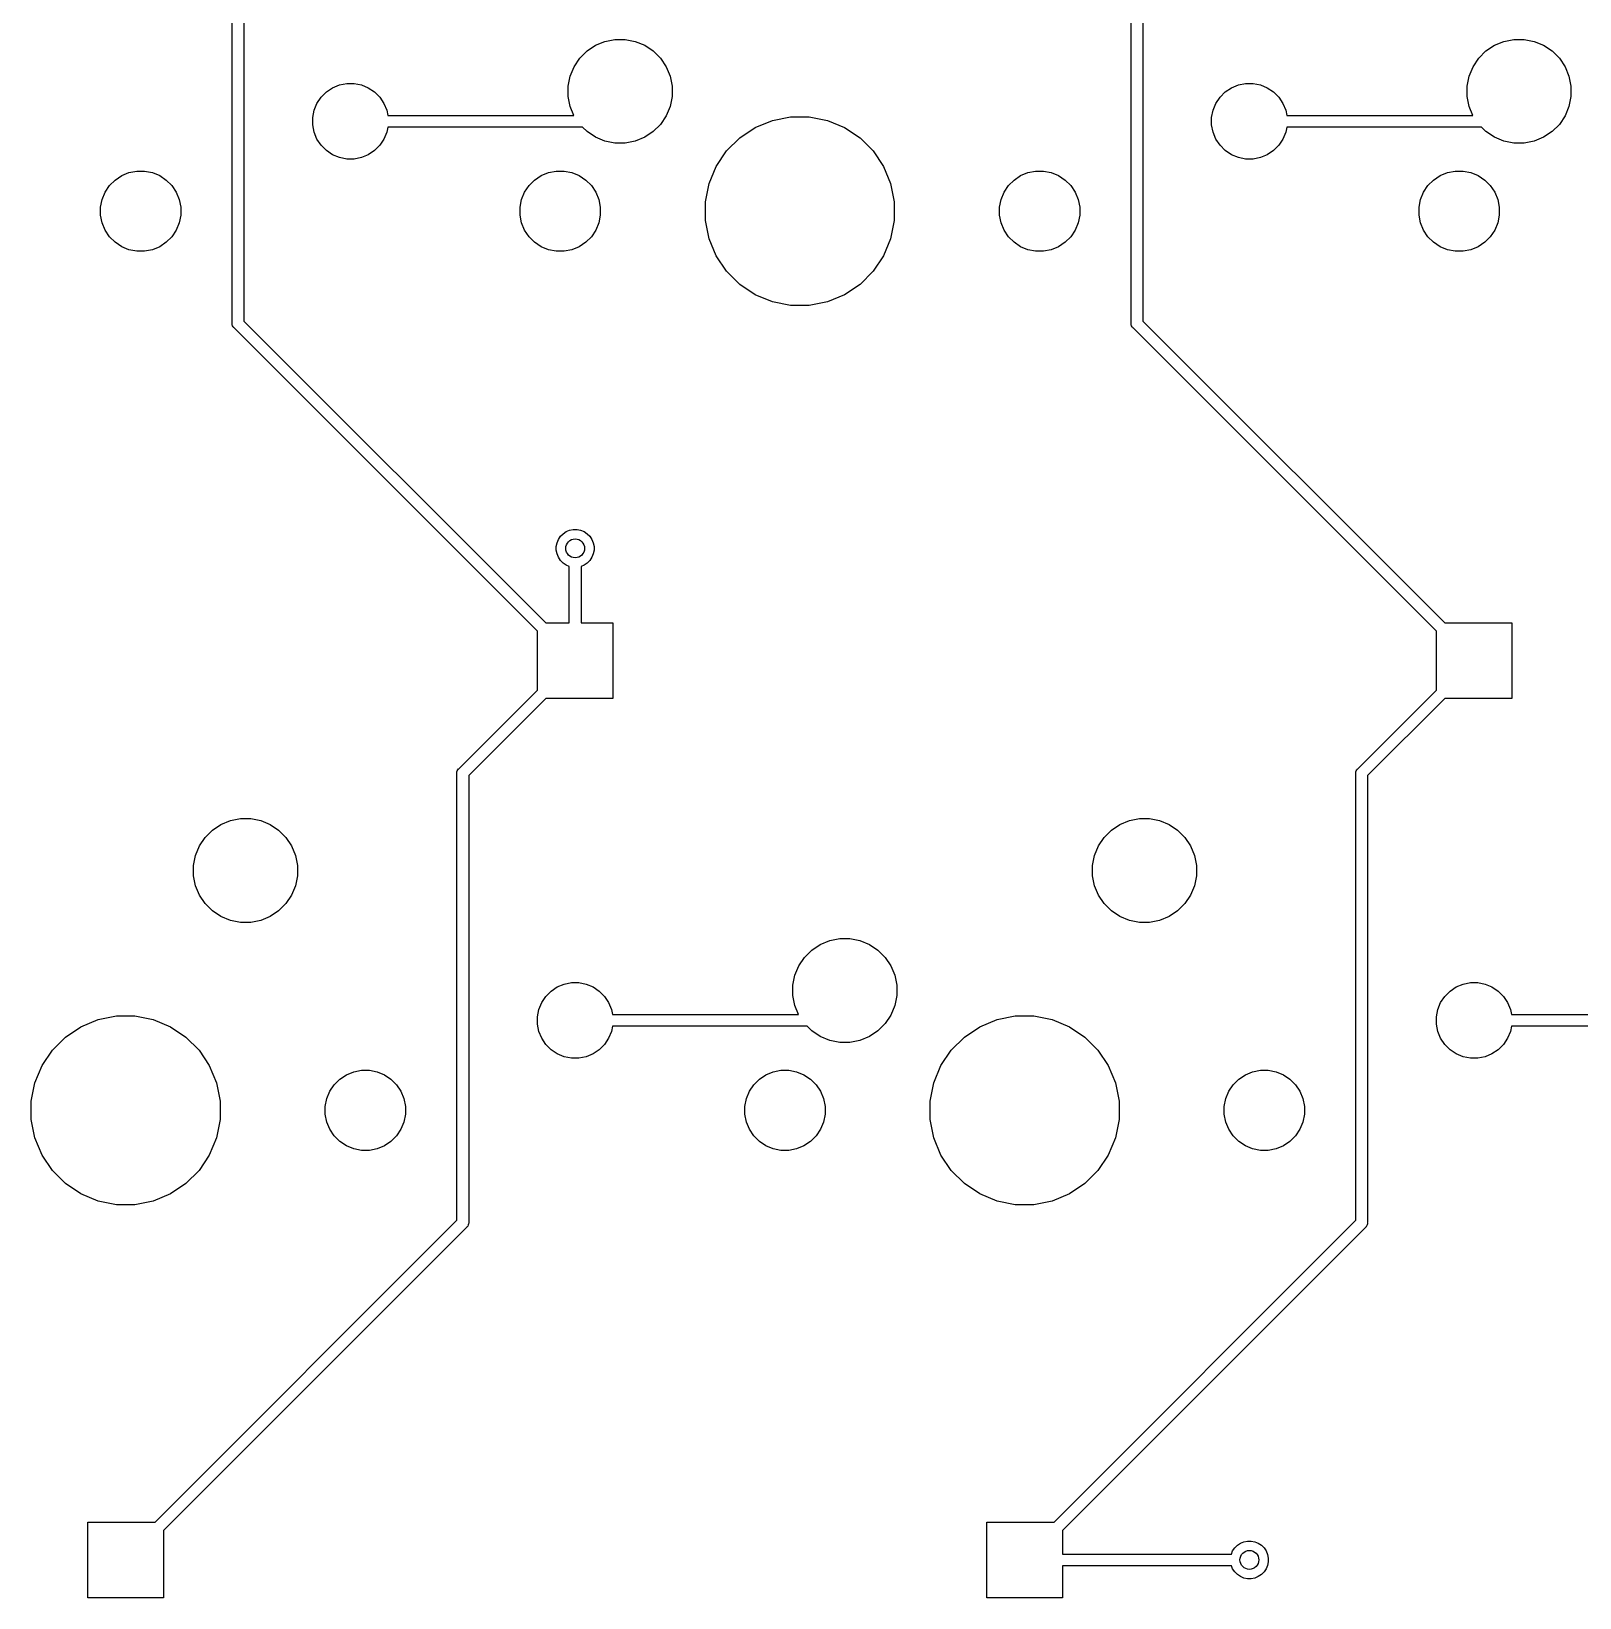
# Model space of a CAD drawing. Extents: x 0.4 to 33.6, y -21.6 to -0.4.
# Drawn here: x 6.109 to 7.401, y -4.063 to -2.756 of the extents above; entities that cross this region are included whole.
import ezdxf

# ---------------------------------------------------------------- set-up
doc = ezdxf.new("R2010")
doc.units = 0
doc.header["$MEASUREMENT"] = 0
doc.layers.add('BLACK', color=7, linetype='CONTINUOUS')

msp = doc.modelspace()

# ---------------------------------------------------------------- linework, layer by layer
at = {"layer": 'BLACK', "linetype": 'CONTINUOUS'}
for p, q in [((6.27633, -2.99976), (6.27633, -2.62524)), ((7.02633, -2.99976), (7.02633, -2.62524)), ((6.28617, -2.62704), (6.28617, -2.99796)), ((7.03617, -2.62704), (7.03617, -2.99796)), ((6.57239, -2.77261), (6.57949, -2.76787)), ((6.57949, -2.76787), (6.58737, -2.76461)), ((6.58737, -2.76461), (6.59573, -2.76294)), ((6.59573, -2.76294), (6.60427, -2.76294)), ((6.60427, -2.76294), (6.61263, -2.76461)), ((6.61263, -2.76461), (6.62051, -2.76787)), ((6.62051, -2.76787), (6.62761, -2.77261)), ((7.32239, -2.77261), (7.32949, -2.76787)), ((7.32949, -2.76787), (7.33737, -2.76461)), ((7.33737, -2.76461), (7.34573, -2.76294)), ((7.34573, -2.76294), (7.35427, -2.76294)), ((7.35427, -2.76294), (7.36263, -2.76461)), ((7.36263, -2.76461), (7.37051, -2.76787)), ((7.37051, -2.76787), (7.37761, -2.77261)), ((6.56162, -2.78574), (6.56636, -2.77864)), ((6.56636, -2.77864), (6.57239, -2.77261)), ((6.62761, -2.77261), (6.63364, -2.77864)), ((6.63364, -2.77864), (6.63838, -2.78574)), ((7.31162, -2.78574), (7.31636, -2.77864)), ((7.31636, -2.77864), (7.32239, -2.77261)), ((7.37761, -2.77261), (7.38364, -2.77864)), ((7.38364, -2.77864), (7.38838, -2.78574)), ((6.55669, -2.80198), (6.55836, -2.79362)), ((6.55836, -2.79362), (6.56162, -2.78574)), ((6.63838, -2.78574), (6.64164, -2.79362)), ((6.64164, -2.79362), (6.64331, -2.80198)), ((7.30669, -2.80198), (7.30836, -2.79362)), ((7.30836, -2.79362), (7.31162, -2.78574)), ((7.38838, -2.78574), (7.39164, -2.79362)), ((7.39164, -2.79362), (7.39331, -2.80198)), ((6.35054, -2.81117), (6.35492, -2.80679)), ((6.35492, -2.80679), (6.36008, -2.80334)), ((6.36008, -2.80334), (6.36581, -2.80096)), ((6.36581, -2.80096), (6.3719, -2.79975)), ((6.3719, -2.79975), (6.3781, -2.79975)), ((6.3781, -2.79975), (6.38419, -2.80096)), ((6.38419, -2.80096), (6.38992, -2.80334)), ((6.38992, -2.80334), (6.39508, -2.80679)), ((6.39508, -2.80679), (6.39946, -2.81117)), ((6.55669, -2.81052), (6.55669, -2.80198)), ((6.64331, -2.80198), (6.64331, -2.81052)), ((7.10054, -2.81117), (7.10492, -2.80679)), ((7.10492, -2.80679), (7.11008, -2.80334)), ((7.11008, -2.80334), (7.11581, -2.80096)), ((7.11581, -2.80096), (7.1219, -2.79975)), ((7.1219, -2.79975), (7.1281, -2.79975)), ((7.1281, -2.79975), (7.13419, -2.80096)), ((7.13419, -2.80096), (7.13992, -2.80334)), ((7.13992, -2.80334), (7.14508, -2.80679)), ((7.14508, -2.80679), (7.14946, -2.81117)), ((7.30669, -2.81052), (7.30669, -2.80198)), ((7.39331, -2.80198), (7.39331, -2.81052)), ((6.34471, -2.82206), (6.34709, -2.81633)), ((6.34709, -2.81633), (6.35054, -2.81117)), ((6.39946, -2.81117), (6.40291, -2.81633)), ((6.40291, -2.81633), (6.40529, -2.82206)), ((6.55836, -2.81888), (6.55669, -2.81052)), ((6.56144, -2.82633), (6.55836, -2.81888)), ((6.64164, -2.81888), (6.63838, -2.82676)), ((6.64331, -2.81052), (6.64164, -2.81888)), ((7.09471, -2.82206), (7.09709, -2.81633)), ((7.09709, -2.81633), (7.10054, -2.81117)), ((7.14946, -2.81117), (7.15291, -2.81633)), ((7.15291, -2.81633), (7.15529, -2.82206)), ((7.30836, -2.81888), (7.30669, -2.81052)), ((7.31144, -2.82633), (7.30836, -2.81888)), ((7.39164, -2.81888), (7.38838, -2.82676)), ((7.39331, -2.81052), (7.39164, -2.81888)), ((6.3435, -2.82815), (6.34471, -2.82206)), ((6.3435, -2.83435), (6.3435, -2.82815)), ((6.34471, -2.84044), (6.3435, -2.83435)), ((6.40529, -2.82206), (6.40613, -2.82633)), ((6.40613, -2.82633), (6.56144, -2.82633)), ((6.63364, -2.83386), (6.62761, -2.83989)), ((6.63838, -2.82676), (6.63364, -2.83386)), ((6.7127, -2.83647), (6.72703, -2.83054)), ((6.72703, -2.83054), (6.74224, -2.82751)), ((6.74224, -2.82751), (6.75776, -2.82751)), ((6.75776, -2.82751), (6.77297, -2.83054)), ((6.77297, -2.83054), (6.7873, -2.83647)), ((7.0935, -2.82815), (7.09471, -2.82206)), ((7.0935, -2.83435), (7.0935, -2.82815)), ((7.09471, -2.84044), (7.0935, -2.83435)), ((7.15529, -2.82206), (7.15613, -2.82633)), ((7.15613, -2.82633), (7.31144, -2.82633)), ((7.38364, -2.83386), (7.37761, -2.83989)), ((7.38838, -2.82676), (7.38364, -2.83386)), ((6.34709, -2.84617), (6.34471, -2.84044)), ((6.35054, -2.85133), (6.34709, -2.84617)), ((6.40291, -2.84617), (6.39946, -2.85133)), ((6.40529, -2.84044), (6.40291, -2.84617)), ((6.40613, -2.83617), (6.40529, -2.84044)), ((6.56868, -2.83617), (6.40613, -2.83617)), ((6.57239, -2.83989), (6.56868, -2.83617)), ((6.57949, -2.84463), (6.57239, -2.83989)), ((6.58737, -2.84789), (6.57949, -2.84463)), ((6.59573, -2.84956), (6.58737, -2.84789)), ((6.61263, -2.84789), (6.60427, -2.84956)), ((6.62051, -2.84463), (6.61263, -2.84789)), ((6.62761, -2.83989), (6.62051, -2.84463)), ((6.68884, -2.85606), (6.69981, -2.84509)), ((6.69981, -2.84509), (6.7127, -2.83647)), ((6.7873, -2.83647), (6.80019, -2.84509)), ((6.80019, -2.84509), (6.81116, -2.85606)), ((7.09709, -2.84617), (7.09471, -2.84044)), ((7.10054, -2.85133), (7.09709, -2.84617)), ((7.15291, -2.84617), (7.14946, -2.85133)), ((7.15529, -2.84044), (7.15291, -2.84617)), ((7.15613, -2.83617), (7.15529, -2.84044)), ((7.31868, -2.83617), (7.15613, -2.83617)), ((7.32239, -2.83989), (7.31868, -2.83617)), ((7.32949, -2.84463), (7.32239, -2.83989)), ((7.33737, -2.84789), (7.32949, -2.84463)), ((7.34573, -2.84956), (7.33737, -2.84789)), ((7.36263, -2.84789), (7.35427, -2.84956)), ((7.37051, -2.84463), (7.36263, -2.84789)), ((7.37761, -2.83989), (7.37051, -2.84463)), ((6.35492, -2.85571), (6.35054, -2.85133)), ((6.36008, -2.85916), (6.35492, -2.85571)), ((6.36581, -2.86154), (6.36008, -2.85916)), ((6.38992, -2.85916), (6.38419, -2.86154)), ((6.39508, -2.85571), (6.38992, -2.85916)), ((6.39946, -2.85133), (6.39508, -2.85571)), ((6.60427, -2.84956), (6.59573, -2.84956)), ((6.68022, -2.86895), (6.68884, -2.85606)), ((6.81116, -2.85606), (6.81978, -2.86895)), ((7.10492, -2.85571), (7.10054, -2.85133)), ((7.11008, -2.85916), (7.10492, -2.85571)), ((7.11581, -2.86154), (7.11008, -2.85916)), ((7.13992, -2.85916), (7.13419, -2.86154)), ((7.14508, -2.85571), (7.13992, -2.85916)), ((7.14946, -2.85133), (7.14508, -2.85571)), ((7.35427, -2.84956), (7.34573, -2.84956)), ((6.18415, -2.87659), (6.19024, -2.87407)), ((6.19024, -2.87407), (6.1967, -2.87279)), ((6.1967, -2.87279), (6.2033, -2.87279)), ((6.2033, -2.87279), (6.20976, -2.87407)), ((6.20976, -2.87407), (6.21585, -2.87659)), ((6.3719, -2.86275), (6.36581, -2.86154)), ((6.3781, -2.86275), (6.3719, -2.86275)), ((6.38419, -2.86154), (6.3781, -2.86275)), ((6.53415, -2.87659), (6.54024, -2.87407)), ((6.54024, -2.87407), (6.5467, -2.87279)), ((6.5467, -2.87279), (6.5533, -2.87279)), ((6.5533, -2.87279), (6.55976, -2.87407)), ((6.55976, -2.87407), (6.56585, -2.87659)), ((6.67429, -2.88328), (6.68022, -2.86895)), ((6.81978, -2.86895), (6.82571, -2.88328)), ((6.93415, -2.87659), (6.94024, -2.87407)), ((6.94024, -2.87407), (6.9467, -2.87279)), ((6.9467, -2.87279), (6.9533, -2.87279)), ((6.9533, -2.87279), (6.95976, -2.87407)), ((6.95976, -2.87407), (6.96585, -2.87659)), ((7.1219, -2.86275), (7.11581, -2.86154)), ((7.1281, -2.86275), (7.1219, -2.86275)), ((7.13419, -2.86154), (7.1281, -2.86275)), ((7.28415, -2.87659), (7.29024, -2.87407)), ((7.29024, -2.87407), (7.2967, -2.87279)), ((7.2967, -2.87279), (7.3033, -2.87279)), ((7.3033, -2.87279), (7.30976, -2.87407)), ((7.30976, -2.87407), (7.31585, -2.87659)), ((6.17034, -2.8904), (6.17401, -2.88492)), ((6.17401, -2.88492), (6.17867, -2.88026)), ((6.17867, -2.88026), (6.18415, -2.87659)), ((6.21585, -2.87659), (6.22133, -2.88026)), ((6.22133, -2.88026), (6.22599, -2.88492)), ((6.22599, -2.88492), (6.22966, -2.8904)), ((6.52034, -2.8904), (6.52401, -2.88492)), ((6.52401, -2.88492), (6.52867, -2.88026)), ((6.52867, -2.88026), (6.53415, -2.87659)), ((6.56585, -2.87659), (6.57133, -2.88026)), ((6.57133, -2.88026), (6.57599, -2.88492)), ((6.57599, -2.88492), (6.57966, -2.8904)), ((6.67126, -2.89849), (6.67429, -2.88328)), ((6.82571, -2.88328), (6.82874, -2.89849)), ((6.92034, -2.8904), (6.92401, -2.88492)), ((6.92401, -2.88492), (6.92867, -2.88026)), ((6.92867, -2.88026), (6.93415, -2.87659)), ((6.96585, -2.87659), (6.97133, -2.88026)), ((6.97133, -2.88026), (6.97599, -2.88492)), ((6.97599, -2.88492), (6.97966, -2.8904)), ((7.27034, -2.8904), (7.27401, -2.88492)), ((7.27401, -2.88492), (7.27867, -2.88026)), ((7.27867, -2.88026), (7.28415, -2.87659)), ((7.31585, -2.87659), (7.32133, -2.88026)), ((7.32133, -2.88026), (7.32599, -2.88492)), ((7.32599, -2.88492), (7.32966, -2.8904)), ((6.16654, -2.90295), (6.16782, -2.89649)), ((6.16782, -2.89649), (6.17034, -2.8904)), ((6.22966, -2.8904), (6.23218, -2.89649)), ((6.23218, -2.89649), (6.23346, -2.90295)), ((6.51654, -2.90295), (6.51782, -2.89649)), ((6.51782, -2.89649), (6.52034, -2.8904)), ((6.57966, -2.8904), (6.58218, -2.89649)), ((6.58218, -2.89649), (6.58346, -2.90295)), ((6.67126, -2.91401), (6.67126, -2.89849)), ((6.82874, -2.89849), (6.82874, -2.91401)), ((6.91654, -2.90295), (6.91782, -2.89649)), ((6.91782, -2.89649), (6.92034, -2.8904)), ((6.97966, -2.8904), (6.98218, -2.89649)), ((6.98218, -2.89649), (6.98346, -2.90295)), ((7.26654, -2.90295), (7.26782, -2.89649)), ((7.26782, -2.89649), (7.27034, -2.8904)), ((7.32966, -2.8904), (7.33218, -2.89649)), ((7.33218, -2.89649), (7.33346, -2.90295)), ((6.16654, -2.90955), (6.16654, -2.90295)), ((6.16782, -2.91601), (6.16654, -2.90955)), ((6.23346, -2.90955), (6.23218, -2.91601)), ((6.23346, -2.90295), (6.23346, -2.90955)), ((6.51654, -2.90955), (6.51654, -2.90295)), ((6.51782, -2.91601), (6.51654, -2.90955)), ((6.58346, -2.90955), (6.58218, -2.91601)), ((6.58346, -2.90295), (6.58346, -2.90955)), ((6.91654, -2.90955), (6.91654, -2.90295)), ((6.91782, -2.91601), (6.91654, -2.90955)), ((6.98346, -2.90955), (6.98218, -2.91601)), ((6.98346, -2.90295), (6.98346, -2.90955)), ((7.26654, -2.90955), (7.26654, -2.90295)), ((7.26782, -2.91601), (7.26654, -2.90955)), ((7.33346, -2.90955), (7.33218, -2.91601)), ((7.33346, -2.90295), (7.33346, -2.90955)), ((6.17034, -2.9221), (6.16782, -2.91601)), ((6.17401, -2.92758), (6.17034, -2.9221)), ((6.22966, -2.9221), (6.22599, -2.92758)), ((6.23218, -2.91601), (6.22966, -2.9221)), ((6.52034, -2.9221), (6.51782, -2.91601)), ((6.52401, -2.92758), (6.52034, -2.9221)), ((6.57966, -2.9221), (6.57599, -2.92758)), ((6.58218, -2.91601), (6.57966, -2.9221)), ((6.67429, -2.92922), (6.67126, -2.91401)), ((6.82874, -2.91401), (6.82571, -2.92922)), ((6.92034, -2.9221), (6.91782, -2.91601)), ((6.92401, -2.92758), (6.92034, -2.9221)), ((6.97966, -2.9221), (6.97599, -2.92758)), ((6.98218, -2.91601), (6.97966, -2.9221)), ((7.27034, -2.9221), (7.26782, -2.91601)), ((7.27401, -2.92758), (7.27034, -2.9221)), ((7.32966, -2.9221), (7.32599, -2.92758)), ((7.33218, -2.91601), (7.32966, -2.9221)), ((6.17867, -2.93224), (6.17401, -2.92758)), ((6.18415, -2.93591), (6.17867, -2.93224)), ((6.19024, -2.93843), (6.18415, -2.93591)), ((6.1967, -2.93971), (6.19024, -2.93843)), ((6.20976, -2.93843), (6.2033, -2.93971)), ((6.21585, -2.93591), (6.20976, -2.93843)), ((6.22133, -2.93224), (6.21585, -2.93591)), ((6.22599, -2.92758), (6.22133, -2.93224)), ((6.52867, -2.93224), (6.52401, -2.92758)), ((6.53415, -2.93591), (6.52867, -2.93224)), ((6.54024, -2.93843), (6.53415, -2.93591)), ((6.5467, -2.93971), (6.54024, -2.93843)), ((6.55976, -2.93843), (6.5533, -2.93971)), ((6.56585, -2.93591), (6.55976, -2.93843)), ((6.57133, -2.93224), (6.56585, -2.93591)), ((6.57599, -2.92758), (6.57133, -2.93224)), ((6.68022, -2.94355), (6.67429, -2.92922)), ((6.82571, -2.92922), (6.81978, -2.94355)), ((6.92867, -2.93224), (6.92401, -2.92758)), ((6.93415, -2.93591), (6.92867, -2.93224)), ((6.94024, -2.93843), (6.93415, -2.93591)), ((6.9467, -2.93971), (6.94024, -2.93843)), ((6.95976, -2.93843), (6.9533, -2.93971)), ((6.96585, -2.93591), (6.95976, -2.93843)), ((6.97133, -2.93224), (6.96585, -2.93591)), ((6.97599, -2.92758), (6.97133, -2.93224)), ((7.27867, -2.93224), (7.27401, -2.92758)), ((7.28415, -2.93591), (7.27867, -2.93224)), ((7.29024, -2.93843), (7.28415, -2.93591)), ((7.2967, -2.93971), (7.29024, -2.93843)), ((7.30976, -2.93843), (7.3033, -2.93971)), ((7.31585, -2.93591), (7.30976, -2.93843)), ((7.32133, -2.93224), (7.31585, -2.93591)), ((7.32599, -2.92758), (7.32133, -2.93224)), ((6.2033, -2.93971), (6.1967, -2.93971)), ((6.5533, -2.93971), (6.5467, -2.93971)), ((6.68884, -2.95644), (6.68022, -2.94355)), ((6.81978, -2.94355), (6.81116, -2.95644)), ((6.9533, -2.93971), (6.9467, -2.93971)), ((7.3033, -2.93971), (7.2967, -2.93971)), ((6.69981, -2.96741), (6.68884, -2.95644)), ((6.81116, -2.95644), (6.80019, -2.96741)), ((6.7127, -2.97603), (6.69981, -2.96741)), ((6.72703, -2.98196), (6.7127, -2.97603)), ((6.7873, -2.97603), (6.77297, -2.98196)), ((6.80019, -2.96741), (6.7873, -2.97603)), ((6.74224, -2.98499), (6.72703, -2.98196)), ((6.75776, -2.98499), (6.74224, -2.98499)), ((6.77297, -2.98196), (6.75776, -2.98499)), ((6.2763, -3), (6.27633, -2.99976)), ((6.2764, -3.00096), (6.2763, -3)), ((6.27668, -3.00189), (6.2764, -3.00096)), ((6.27714, -3.00275), (6.27668, -3.00189)), ((6.2776, -3.00331), (6.27714, -3.00275)), ((6.27775, -3.0035), (6.2776, -3.00331)), ((6.27794, -3.00365), (6.27775, -3.0035)), ((6.531, -3.25671), (6.27794, -3.00365)), ((6.28617, -2.99796), (6.53796, -3.24975)), ((7.0263, -3), (7.02633, -2.99976)), ((7.0264, -3.00096), (7.0263, -3)), ((7.02668, -3.00189), (7.0264, -3.00096)), ((7.02714, -3.00275), (7.02668, -3.00189)), ((7.0276, -3.00331), (7.02714, -3.00275)), ((7.02775, -3.0035), (7.0276, -3.00331)), ((7.02794, -3.00365), (7.02775, -3.0035)), ((7.281, -3.25671), (7.02794, -3.00365)), ((7.03617, -2.99796), (7.28796, -3.24975)), ((6.55246, -3.17527), (6.55504, -3.17354)), ((6.55504, -3.17354), (6.55791, -3.17236)), ((6.55791, -3.17236), (6.56095, -3.17175)), ((6.56095, -3.17175), (6.56405, -3.17175)), ((6.56405, -3.17175), (6.56709, -3.17236)), ((6.56709, -3.17236), (6.56996, -3.17354)), ((6.56996, -3.17354), (6.57254, -3.17527)), ((6.54675, -3.18595), (6.54736, -3.18291)), ((6.54675, -3.18905), (6.54675, -3.18595)), ((6.54736, -3.18291), (6.54854, -3.18004)), ((6.54854, -3.18004), (6.55027, -3.17746)), ((6.55027, -3.17746), (6.55246, -3.17527)), ((6.57254, -3.17527), (6.57473, -3.17746)), ((6.57473, -3.17746), (6.57646, -3.18004)), ((6.57646, -3.18004), (6.57764, -3.18291)), ((6.57764, -3.18291), (6.57825, -3.18595)), ((6.57825, -3.18595), (6.57825, -3.18905)), ((6.54736, -3.19209), (6.54675, -3.18905)), ((6.54854, -3.19496), (6.54736, -3.19209)), ((6.55027, -3.19754), (6.54854, -3.19496)), ((6.55246, -3.19973), (6.55027, -3.19754)), ((6.55504, -3.20146), (6.55246, -3.19973)), ((6.57254, -3.19973), (6.56996, -3.20146)), ((6.57473, -3.19754), (6.57254, -3.19973)), ((6.57646, -3.19496), (6.57473, -3.19754)), ((6.57764, -3.19209), (6.57646, -3.19496)), ((6.57825, -3.18905), (6.57764, -3.19209)), ((6.55758, -3.20251), (6.55504, -3.20146)), ((6.55758, -3.24975), (6.55758, -3.20251)), ((6.56996, -3.20146), (6.56742, -3.20251)), ((6.56742, -3.20251), (6.56742, -3.24975)), ((6.53796, -3.24975), (6.55758, -3.24975)), ((6.56742, -3.24975), (6.594, -3.24975)), ((6.594, -3.24975), (6.594, -3.31275)), ((7.28796, -3.24975), (7.344, -3.24975)), ((7.344, -3.24975), (7.344, -3.31275)), ((6.531, -3.30579), (6.531, -3.25671)), ((7.281, -3.30579), (7.281, -3.25671)), ((6.46544, -3.37135), (6.531, -3.30579)), ((6.53796, -3.31275), (6.47367, -3.37704)), ((6.594, -3.31275), (6.53796, -3.31275)), ((7.21544, -3.37135), (7.281, -3.30579)), ((7.28796, -3.31275), (7.22367, -3.37704)), ((7.344, -3.31275), (7.28796, -3.31275)), ((6.4638, -3.375), (6.46383, -3.37476)), ((6.46383, -3.37524), (6.4638, -3.375)), ((6.46383, -3.37476), (6.4639, -3.37404)), ((6.46383, -3.37476), (6.46383, -3.37476)), ((6.46383, -3.74796), (6.46383, -3.37524)), ((6.4639, -3.37404), (6.46418, -3.37311)), ((6.46418, -3.37311), (6.46464, -3.37225)), ((6.46464, -3.37225), (6.46525, -3.3715)), ((6.46525, -3.3715), (6.46544, -3.37135)), ((6.47367, -3.37704), (6.47367, -3.74976)), ((7.2138, -3.375), (7.2139, -3.37404)), ((7.21383, -3.37524), (7.2138, -3.375)), ((7.21383, -3.74796), (7.21383, -3.37524)), ((7.2139, -3.37404), (7.21418, -3.37311)), ((7.21418, -3.37311), (7.21464, -3.37225)), ((7.21464, -3.37225), (7.2151, -3.37169)), ((7.2151, -3.37169), (7.21525, -3.3715)), ((7.2151, -3.37169), (7.2151, -3.37169)), ((7.21525, -3.3715), (7.21544, -3.37135)), ((7.22367, -3.37704), (7.22367, -3.74976)), ((6.25386, -3.42864), (6.25989, -3.42261)), ((6.25989, -3.42261), (6.26699, -3.41787)), ((6.26699, -3.41787), (6.27487, -3.41461)), ((6.27487, -3.41461), (6.28323, -3.41294)), ((6.28323, -3.41294), (6.29177, -3.41294)), ((6.29177, -3.41294), (6.30013, -3.41461)), ((6.30013, -3.41461), (6.30801, -3.41787)), ((6.30801, -3.41787), (6.31511, -3.42261)), ((6.31511, -3.42261), (6.32114, -3.42864)), ((7.00386, -3.42864), (7.00989, -3.42261)), ((7.00989, -3.42261), (7.01699, -3.41787)), ((7.01699, -3.41787), (7.02487, -3.41461)), ((7.02487, -3.41461), (7.03323, -3.41294)), ((7.03323, -3.41294), (7.04177, -3.41294)), ((7.04177, -3.41294), (7.05013, -3.41461)), ((7.05013, -3.41461), (7.05801, -3.41787)), ((7.05801, -3.41787), (7.06511, -3.42261)), ((7.06511, -3.42261), (7.07114, -3.42864)), ((6.24586, -3.44362), (6.24912, -3.43574)), ((6.24912, -3.43574), (6.25386, -3.42864)), ((6.32114, -3.42864), (6.32588, -3.43574)), ((6.32588, -3.43574), (6.32914, -3.44362)), ((6.99586, -3.44362), (6.99912, -3.43574)), ((6.99912, -3.43574), (7.00386, -3.42864)), ((7.07114, -3.42864), (7.07588, -3.43574)), ((7.07588, -3.43574), (7.07914, -3.44362)), ((6.24419, -3.45198), (6.24586, -3.44362)), ((6.32914, -3.44362), (6.33081, -3.45198)), ((6.99419, -3.45198), (6.99586, -3.44362)), ((7.07914, -3.44362), (7.08081, -3.45198)), ((6.24419, -3.46052), (6.24419, -3.45198)), ((6.24586, -3.46888), (6.24419, -3.46052)), ((6.33081, -3.46052), (6.32914, -3.46888)), ((6.33081, -3.45198), (6.33081, -3.46052)), ((6.99419, -3.46052), (6.99419, -3.45198)), ((6.99586, -3.46888), (6.99419, -3.46052)), ((7.08081, -3.46052), (7.07914, -3.46888)), ((7.08081, -3.45198), (7.08081, -3.46052)), ((6.24912, -3.47676), (6.24586, -3.46888)), ((6.32914, -3.46888), (6.32588, -3.47676)), ((6.99912, -3.47676), (6.99586, -3.46888)), ((7.07914, -3.46888), (7.07588, -3.47676)), ((6.25386, -3.48386), (6.24912, -3.47676)), ((6.25989, -3.48989), (6.25386, -3.48386)), ((6.32114, -3.48386), (6.31511, -3.48989)), ((6.32588, -3.47676), (6.32114, -3.48386)), ((7.00386, -3.48386), (6.99912, -3.47676)), ((7.00989, -3.48989), (7.00386, -3.48386)), ((7.07114, -3.48386), (7.06511, -3.48989)), ((7.07588, -3.47676), (7.07114, -3.48386)), ((6.26699, -3.49463), (6.25989, -3.48989)), ((6.27487, -3.49789), (6.26699, -3.49463)), ((6.28323, -3.49956), (6.27487, -3.49789)), ((6.29177, -3.49956), (6.28323, -3.49956)), ((6.30013, -3.49789), (6.29177, -3.49956)), ((6.30801, -3.49463), (6.30013, -3.49789)), ((6.31511, -3.48989), (6.30801, -3.49463)), ((7.01699, -3.49463), (7.00989, -3.48989)), ((7.02487, -3.49789), (7.01699, -3.49463)), ((7.03323, -3.49956), (7.02487, -3.49789)), ((7.04177, -3.49956), (7.03323, -3.49956)), ((7.05013, -3.49789), (7.04177, -3.49956)), ((7.05801, -3.49463), (7.05013, -3.49789)), ((7.06511, -3.48989), (7.05801, -3.49463)), ((6.77487, -3.51461), (6.78323, -3.51294)), ((6.78323, -3.51294), (6.79177, -3.51294)), ((6.79177, -3.51294), (6.80013, -3.51461)), ((6.75386, -3.52864), (6.75989, -3.52261)), ((6.75989, -3.52261), (6.76699, -3.51787)), ((6.76699, -3.51787), (6.77487, -3.51461)), ((6.80013, -3.51461), (6.80801, -3.51787)), ((6.80801, -3.51787), (6.81511, -3.52261)), ((6.81511, -3.52261), (6.82114, -3.52864)), ((6.74586, -3.54362), (6.74912, -3.53574)), ((6.74912, -3.53574), (6.75386, -3.52864)), ((6.82114, -3.52864), (6.82588, -3.53574)), ((6.82588, -3.53574), (6.82914, -3.54362)), ((6.54242, -3.55679), (6.54758, -3.55334)), ((6.54758, -3.55334), (6.55331, -3.55096)), ((6.55331, -3.55096), (6.5594, -3.54975)), ((6.5594, -3.54975), (6.5656, -3.54975)), ((6.5656, -3.54975), (6.57169, -3.55096)), ((6.57169, -3.55096), (6.57742, -3.55334)), ((6.57742, -3.55334), (6.58258, -3.55679)), ((6.74419, -3.55198), (6.74586, -3.54362)), ((6.74419, -3.56052), (6.74419, -3.55198)), ((6.82914, -3.54362), (6.83081, -3.55198)), ((6.83081, -3.55198), (6.83081, -3.56052)), ((7.29242, -3.55679), (7.29758, -3.55334)), ((7.29758, -3.55334), (7.30331, -3.55096)), ((7.30331, -3.55096), (7.3094, -3.54975)), ((7.3094, -3.54975), (7.3156, -3.54975)), ((7.3156, -3.54975), (7.32169, -3.55096)), ((7.32169, -3.55096), (7.32742, -3.55334)), ((7.32742, -3.55334), (7.33258, -3.55679)), ((6.53221, -3.57206), (6.53459, -3.56633)), ((6.53459, -3.56633), (6.53804, -3.56117)), ((6.53804, -3.56117), (6.54242, -3.55679)), ((6.58258, -3.55679), (6.58696, -3.56117)), ((6.58696, -3.56117), (6.59041, -3.56633)), ((6.59041, -3.56633), (6.59279, -3.57206)), ((6.74586, -3.56888), (6.74419, -3.56052)), ((6.83081, -3.56052), (6.82914, -3.56888)), ((7.28221, -3.57206), (7.28459, -3.56633)), ((7.28459, -3.56633), (7.28804, -3.56117)), ((7.28804, -3.56117), (7.29242, -3.55679)), ((7.33258, -3.55679), (7.33696, -3.56117)), ((7.33696, -3.56117), (7.34041, -3.56633)), ((7.34041, -3.56633), (7.34279, -3.57206)), ((6.16453, -3.58054), (6.17974, -3.57751)), ((6.17974, -3.57751), (6.19526, -3.57751)), ((6.19526, -3.57751), (6.21047, -3.58054)), ((6.531, -3.57815), (6.53221, -3.57206)), ((6.531, -3.58435), (6.531, -3.57815)), ((6.59279, -3.57206), (6.59363, -3.57633)), ((6.59363, -3.57633), (6.74894, -3.57633)), ((6.74894, -3.57633), (6.74586, -3.56888)), ((6.82588, -3.57676), (6.82114, -3.58386)), ((6.82914, -3.56888), (6.82588, -3.57676)), ((6.91453, -3.58054), (6.92974, -3.57751)), ((6.92974, -3.57751), (6.94526, -3.57751)), ((6.94526, -3.57751), (6.96047, -3.58054)), ((7.281, -3.57815), (7.28221, -3.57206)), ((7.281, -3.58435), (7.281, -3.57815)), ((7.34279, -3.57206), (7.34363, -3.57633)), ((7.34363, -3.57633), (7.49894, -3.57633)), ((6.13731, -3.59509), (6.1502, -3.58647)), ((6.1502, -3.58647), (6.16453, -3.58054)), ((6.21047, -3.58054), (6.2248, -3.58647)), ((6.2248, -3.58647), (6.23769, -3.59509)), ((6.53221, -3.59044), (6.531, -3.58435)), ((6.53459, -3.59617), (6.53221, -3.59044)), ((6.59279, -3.59044), (6.59041, -3.59617)), ((6.59363, -3.58617), (6.59279, -3.59044)), ((6.75618, -3.58617), (6.59363, -3.58617)), ((6.75989, -3.58989), (6.75618, -3.58617)), ((6.76699, -3.59463), (6.75989, -3.58989)), ((6.81511, -3.58989), (6.80801, -3.59463)), ((6.82114, -3.58386), (6.81511, -3.58989)), ((6.88731, -3.59509), (6.9002, -3.58647)), ((6.9002, -3.58647), (6.91453, -3.58054)), ((6.96047, -3.58054), (6.9748, -3.58647)), ((6.9748, -3.58647), (6.98769, -3.59509)), ((7.28221, -3.59044), (7.281, -3.58435)), ((7.28459, -3.59617), (7.28221, -3.59044)), ((7.34279, -3.59044), (7.34041, -3.59617)), ((7.34363, -3.58617), (7.34279, -3.59044)), ((7.50618, -3.58617), (7.34363, -3.58617)), ((6.12634, -3.60606), (6.13731, -3.59509)), ((6.23769, -3.59509), (6.24866, -3.60606)), ((6.53804, -3.60133), (6.53459, -3.59617)), ((6.54242, -3.60571), (6.53804, -3.60133)), ((6.54758, -3.60916), (6.54242, -3.60571)), ((6.58258, -3.60571), (6.57742, -3.60916)), ((6.58696, -3.60133), (6.58258, -3.60571)), ((6.59041, -3.59617), (6.58696, -3.60133)), ((6.77487, -3.59789), (6.76699, -3.59463)), ((6.78323, -3.59956), (6.77487, -3.59789)), ((6.79177, -3.59956), (6.78323, -3.59956)), ((6.80013, -3.59789), (6.79177, -3.59956)), ((6.80801, -3.59463), (6.80013, -3.59789)), ((6.87634, -3.60606), (6.88731, -3.59509)), ((6.98769, -3.59509), (6.99866, -3.60606)), ((7.28804, -3.60133), (7.28459, -3.59617)), ((7.29242, -3.60571), (7.28804, -3.60133)), ((7.29758, -3.60916), (7.29242, -3.60571)), ((7.33258, -3.60571), (7.32742, -3.60916)), ((7.33696, -3.60133), (7.33258, -3.60571)), ((7.34041, -3.59617), (7.33696, -3.60133)), ((6.11179, -3.63328), (6.11772, -3.61895)), ((6.11772, -3.61895), (6.12634, -3.60606)), ((6.24866, -3.60606), (6.25728, -3.61895)), ((6.25728, -3.61895), (6.26321, -3.63328)), ((6.55331, -3.61154), (6.54758, -3.60916)), ((6.5594, -3.61275), (6.55331, -3.61154)), ((6.5656, -3.61275), (6.5594, -3.61275)), ((6.57169, -3.61154), (6.5656, -3.61275)), ((6.57742, -3.60916), (6.57169, -3.61154)), ((6.86179, -3.63328), (6.86772, -3.61895)), ((6.86772, -3.61895), (6.87634, -3.60606)), ((6.99866, -3.60606), (7.00728, -3.61895)), ((7.00728, -3.61895), (7.01321, -3.63328)), ((7.30331, -3.61154), (7.29758, -3.60916)), ((7.3094, -3.61275), (7.30331, -3.61154)), ((7.3156, -3.61275), (7.3094, -3.61275)), ((7.32169, -3.61154), (7.3156, -3.61275)), ((7.32742, -3.60916), (7.32169, -3.61154)), ((6.36151, -3.63492), (6.36617, -3.63026)), ((6.36617, -3.63026), (6.37165, -3.62659)), ((6.37165, -3.62659), (6.37774, -3.62407)), ((6.37774, -3.62407), (6.3842, -3.62279)), ((6.3842, -3.62279), (6.3908, -3.62279)), ((6.3908, -3.62279), (6.39726, -3.62407)), ((6.39726, -3.62407), (6.40335, -3.62659)), ((6.40335, -3.62659), (6.40883, -3.63026)), ((6.40883, -3.63026), (6.41349, -3.63492)), ((6.71151, -3.63492), (6.71617, -3.63026)), ((6.71617, -3.63026), (6.72165, -3.62659)), ((6.72165, -3.62659), (6.72774, -3.62407)), ((6.72774, -3.62407), (6.7342, -3.62279)), ((6.7342, -3.62279), (6.7408, -3.62279)), ((6.7408, -3.62279), (6.74726, -3.62407)), ((6.74726, -3.62407), (6.75335, -3.62659)), ((6.75335, -3.62659), (6.75883, -3.63026)), ((6.75883, -3.63026), (6.76349, -3.63492)), ((7.11151, -3.63492), (7.11617, -3.63026)), ((7.11617, -3.63026), (7.12165, -3.62659)), ((7.12165, -3.62659), (7.12774, -3.62407)), ((7.12774, -3.62407), (7.1342, -3.62279)), ((7.1342, -3.62279), (7.1408, -3.62279)), ((7.1408, -3.62279), (7.14726, -3.62407)), ((7.14726, -3.62407), (7.15335, -3.62659)), ((7.15335, -3.62659), (7.15883, -3.63026)), ((7.15883, -3.63026), (7.16349, -3.63492)), ((6.10876, -3.64849), (6.11179, -3.63328)), ((6.26321, -3.63328), (6.26624, -3.64849)), ((6.35532, -3.64649), (6.35784, -3.6404)), ((6.35784, -3.6404), (6.36151, -3.63492)), ((6.41349, -3.63492), (6.41716, -3.6404)), ((6.41716, -3.6404), (6.41968, -3.64649)), ((6.70532, -3.64649), (6.70784, -3.6404)), ((6.70784, -3.6404), (6.71151, -3.63492)), ((6.76349, -3.63492), (6.76716, -3.6404)), ((6.76716, -3.6404), (6.76968, -3.64649)), ((6.85876, -3.64849), (6.86179, -3.63328)), ((7.01321, -3.63328), (7.01624, -3.64849)), ((7.10532, -3.64649), (7.10784, -3.6404)), ((7.10784, -3.6404), (7.11151, -3.63492)), ((7.16349, -3.63492), (7.16716, -3.6404)), ((7.16716, -3.6404), (7.16968, -3.64649)), ((6.10876, -3.66401), (6.10876, -3.64849)), ((6.26624, -3.64849), (6.26624, -3.66401)), ((6.35404, -3.65295), (6.35532, -3.64649)), ((6.35404, -3.65955), (6.35404, -3.65295)), ((6.41968, -3.64649), (6.42096, -3.65295)), ((6.42096, -3.65295), (6.42096, -3.65955)), ((6.70404, -3.65295), (6.70532, -3.64649)), ((6.70404, -3.65955), (6.70404, -3.65295)), ((6.76968, -3.64649), (6.77096, -3.65295)), ((6.77096, -3.65295), (6.77096, -3.65955)), ((6.85876, -3.66401), (6.85876, -3.64849)), ((7.01624, -3.64849), (7.01624, -3.66401)), ((7.10404, -3.65295), (7.10532, -3.64649)), ((7.10404, -3.65955), (7.10404, -3.65295)), ((7.16968, -3.64649), (7.17096, -3.65295)), ((7.17096, -3.65295), (7.17096, -3.65955)), ((6.11179, -3.67922), (6.10876, -3.66401)), ((6.26624, -3.66401), (6.26321, -3.67922)), ((6.35532, -3.66601), (6.35404, -3.65955)), ((6.35784, -3.6721), (6.35532, -3.66601)), ((6.41968, -3.66601), (6.41716, -3.6721)), ((6.42096, -3.65955), (6.41968, -3.66601)), ((6.70532, -3.66601), (6.70404, -3.65955)), ((6.70784, -3.6721), (6.70532, -3.66601)), ((6.76968, -3.66601), (6.76716, -3.6721)), ((6.77096, -3.65955), (6.76968, -3.66601)), ((6.86179, -3.67922), (6.85876, -3.66401)), ((7.01624, -3.66401), (7.01321, -3.67922)), ((7.10532, -3.66601), (7.10404, -3.65955)), ((7.10784, -3.6721), (7.10532, -3.66601)), ((7.16968, -3.66601), (7.16716, -3.6721)), ((7.17096, -3.65955), (7.16968, -3.66601)), ((6.11772, -3.69355), (6.11179, -3.67922)), ((6.26321, -3.67922), (6.25728, -3.69355)), ((6.36151, -3.67758), (6.35784, -3.6721)), ((6.36617, -3.68224), (6.36151, -3.67758)), ((6.37165, -3.68591), (6.36617, -3.68224)), ((6.40883, -3.68224), (6.40335, -3.68591)), ((6.41349, -3.67758), (6.40883, -3.68224)), ((6.41716, -3.6721), (6.41349, -3.67758)), ((6.71151, -3.67758), (6.70784, -3.6721)), ((6.71617, -3.68224), (6.71151, -3.67758)), ((6.72165, -3.68591), (6.71617, -3.68224)), ((6.75883, -3.68224), (6.75335, -3.68591)), ((6.76349, -3.67758), (6.75883, -3.68224)), ((6.76716, -3.6721), (6.76349, -3.67758)), ((6.86772, -3.69355), (6.86179, -3.67922)), ((7.01321, -3.67922), (7.00728, -3.69355)), ((7.11151, -3.67758), (7.10784, -3.6721)), ((7.11617, -3.68224), (7.11151, -3.67758)), ((7.12165, -3.68591), (7.11617, -3.68224)), ((7.15883, -3.68224), (7.15335, -3.68591)), ((7.16349, -3.67758), (7.15883, -3.68224)), ((7.16716, -3.6721), (7.16349, -3.67758)), ((6.12634, -3.70644), (6.11772, -3.69355)), ((6.25728, -3.69355), (6.24866, -3.70644)), ((6.37774, -3.68843), (6.37165, -3.68591)), ((6.3842, -3.68971), (6.37774, -3.68843)), ((6.3908, -3.68971), (6.3842, -3.68971)), ((6.39726, -3.68843), (6.3908, -3.68971)), ((6.40335, -3.68591), (6.39726, -3.68843)), ((6.72774, -3.68843), (6.72165, -3.68591)), ((6.7342, -3.68971), (6.72774, -3.68843)), ((6.7408, -3.68971), (6.7342, -3.68971)), ((6.74726, -3.68843), (6.7408, -3.68971)), ((6.75335, -3.68591), (6.74726, -3.68843)), ((6.87634, -3.70644), (6.86772, -3.69355)), ((7.00728, -3.69355), (6.99866, -3.70644)), ((7.12774, -3.68843), (7.12165, -3.68591)), ((7.1342, -3.68971), (7.12774, -3.68843)), ((7.1408, -3.68971), (7.1342, -3.68971)), ((7.14726, -3.68843), (7.1408, -3.68971)), ((7.15335, -3.68591), (7.14726, -3.68843)), ((6.13731, -3.71741), (6.12634, -3.70644)), ((6.24866, -3.70644), (6.23769, -3.71741)), ((6.88731, -3.71741), (6.87634, -3.70644)), ((6.99866, -3.70644), (6.98769, -3.71741)), ((6.1502, -3.72603), (6.13731, -3.71741)), ((6.23769, -3.71741), (6.2248, -3.72603)), ((6.9002, -3.72603), (6.88731, -3.71741)), ((6.98769, -3.71741), (6.9748, -3.72603)), ((6.16453, -3.73196), (6.1502, -3.72603)), ((6.17974, -3.73499), (6.16453, -3.73196)), ((6.19526, -3.73499), (6.17974, -3.73499)), ((6.21047, -3.73196), (6.19526, -3.73499)), ((6.2248, -3.72603), (6.21047, -3.73196)), ((6.91453, -3.73196), (6.9002, -3.72603)), ((6.92974, -3.73499), (6.91453, -3.73196)), ((6.94526, -3.73499), (6.92974, -3.73499)), ((6.96047, -3.73196), (6.94526, -3.73499)), ((6.9748, -3.72603), (6.96047, -3.73196)), ((6.21204, -3.99975), (6.46383, -3.74796)), ((6.96204, -3.99975), (7.21383, -3.74796)), ((6.47206, -3.75365), (6.219, -4.00671)), ((6.47225, -3.7535), (6.47206, -3.75365)), ((6.4724, -3.75331), (6.47225, -3.7535)), ((6.47286, -3.75275), (6.4724, -3.75331)), ((6.4724, -3.75331), (6.4724, -3.75331)), ((6.47332, -3.75189), (6.47286, -3.75275)), ((6.4736, -3.75096), (6.47332, -3.75189)), ((6.47332, -3.75189), (6.47332, -3.75189)), ((6.47367, -3.75024), (6.4736, -3.75096)), ((6.47367, -3.74976), (6.4737, -3.75)), ((6.4737, -3.75), (6.47367, -3.75024)), ((6.47367, -3.75024), (6.47367, -3.75024)), ((7.22206, -3.75365), (6.969, -4.00671)), ((7.22225, -3.7535), (7.22206, -3.75365)), ((7.2224, -3.75331), (7.22225, -3.7535)), ((7.22286, -3.75275), (7.2224, -3.75331)), ((7.2224, -3.75331), (7.2224, -3.75331)), ((7.22332, -3.75189), (7.22286, -3.75275)), ((7.2236, -3.75096), (7.22332, -3.75189)), ((7.22332, -3.75189), (7.22332, -3.75189)), ((7.22367, -3.75024), (7.2236, -3.75096)), ((7.22367, -3.74976), (7.2237, -3.75)), ((7.2237, -3.75), (7.22367, -3.75024)), ((7.22367, -3.75024), (7.22367, -3.75024)), ((6.156, -4.06275), (6.156, -3.99975)), ((6.156, -3.99975), (6.21204, -3.99975)), ((6.219, -4.00671), (6.219, -4.06275)), ((6.906, -4.06275), (6.906, -3.99975)), ((6.906, -3.99975), (6.96204, -3.99975)), ((6.969, -4.00671), (6.969, -4.02633)), ((7.10999, -4.02633), (7.11104, -4.02379)), ((7.11104, -4.02379), (7.11277, -4.02121)), ((7.11277, -4.02121), (7.11496, -4.01902)), ((7.11496, -4.01902), (7.11754, -4.01729)), ((7.11754, -4.01729), (7.12041, -4.01611)), ((7.12041, -4.01611), (7.12345, -4.0155)), ((7.12345, -4.0155), (7.12655, -4.0155)), ((7.12655, -4.0155), (7.12959, -4.01611)), ((7.12959, -4.01611), (7.13246, -4.01729)), ((7.13246, -4.01729), (7.13504, -4.01902)), ((7.13504, -4.01902), (7.13723, -4.02121)), ((7.13723, -4.02121), (7.13896, -4.02379)), ((7.13896, -4.02379), (7.14014, -4.02666)), ((6.969, -4.02633), (7.10999, -4.02633)), ((7.10999, -4.03617), (6.969, -4.03617)), ((6.969, -4.03617), (6.969, -4.06275)), ((7.11104, -4.03871), (7.10999, -4.03617)), ((7.14014, -4.03584), (7.13896, -4.03871)), ((7.14014, -4.02666), (7.14075, -4.0297)), ((7.14075, -4.0328), (7.14014, -4.03584)), ((7.14075, -4.0297), (7.14075, -4.0328)), ((7.11277, -4.04129), (7.11104, -4.03871)), ((7.11496, -4.04348), (7.11277, -4.04129)), ((7.11754, -4.04521), (7.11496, -4.04348)), ((7.12041, -4.04639), (7.11754, -4.04521)), ((7.12345, -4.047), (7.12041, -4.04639)), ((7.12655, -4.047), (7.12345, -4.047)), ((7.12959, -4.04639), (7.12655, -4.047)), ((7.13246, -4.04521), (7.12959, -4.04639)), ((7.13504, -4.04348), (7.13246, -4.04521)), ((7.13723, -4.04129), (7.13504, -4.04348)), ((7.13896, -4.03871), (7.13723, -4.04129)), ((6.219, -4.06275), (6.156, -4.06275)), ((6.969, -4.06275), (6.906, -4.06275))]:
    msp.add_line(p, q, dxfattribs=at)
at = {"layer": 'BLACK'}
for centre in [(6.5625, -3.1875), (7.125, -4.03125)]:
    msp.add_circle(centre, 0.007874, dxfattribs=at)

doc.saveas('drawing.dxf')
